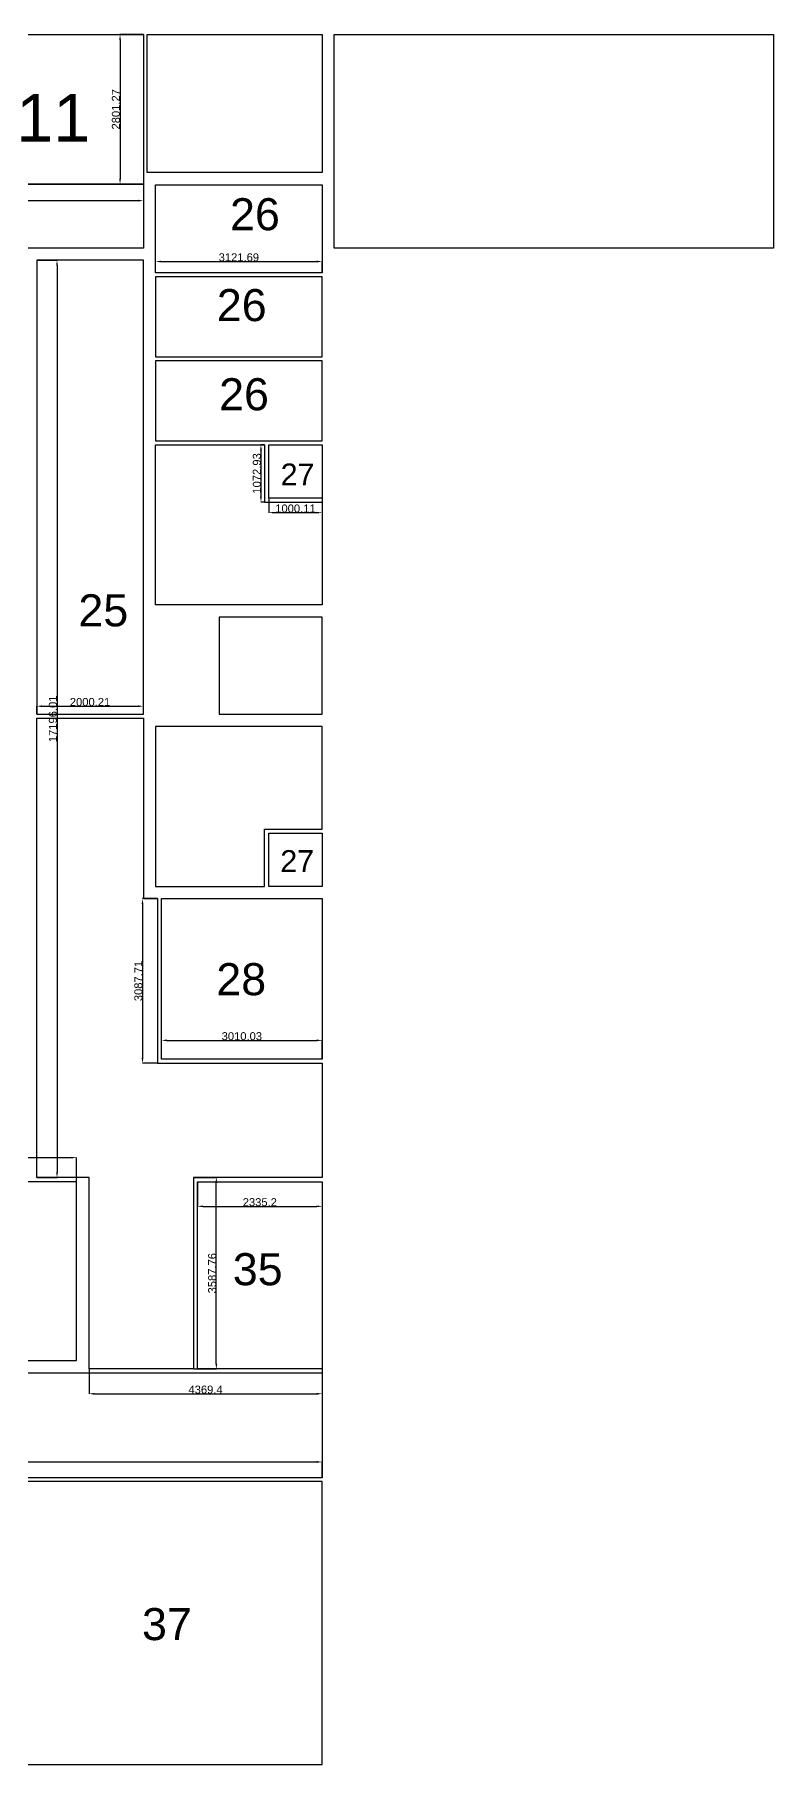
# Model space of a CAD drawing. Header units: millimetres. Extents: x 3935 to 205860, y 1962 to 72633.
# Drawn here: x 28947 to 42793, y 31653 to 64079 of the extents above; entities that cross this region are included whole.
import ezdxf

# ---------------------------------------------------------------- set-up
doc = ezdxf.new("R2010")
doc.units = ezdxf.units.MM
doc.layers.add('puf', color=5, linetype='Continuous', lineweight=30)
doc.styles.get("Standard").update_dxf_attribs({"font": 'arial.ttf'})
doc.dimstyles.new('ISO-25', dxfattribs={"dimtxt": 150, "dimasz": 100, "dimexe": 1.25, "dimexo": 0.625, "dimtad": 1, "dimdsep": 46, "dimtxsty": 'Standard', "dimcen": 2.5, "dimadec": 0, "dimazin": 0, "dimtfac": 1, "dimtmove": 0, "dimatfit": 3, "dimfxl": 1, "dimarcsym": 0})

# ---------------------------------------------------------------- blocks, each defined once
blk = doc.blocks.new('*D14')
at = {"layer": 'Defpoints', "color": 0, "transparency": 16777216}
for p in [(19436, 61278), (30986, 61278), (30986, 60967)]:
    blk.add_point(p, dxfattribs=at)
at = {"layer": 'puf', "color": 0, "lineweight": -2, "transparency": 16777216}
for p, q in [((19436, 61277), (19436, 60966)), ((19536, 60967), (30886, 60967)), ((30986, 61277), (30986, 60966))]:
    blk.add_line(p, q, dxfattribs=at)
at = {"layer": 'puf', "color": 0, "transparency": 16777216}
for points in [[(19536, 60984), (19536, 60950), (19436, 60967)], [(30886, 60984), (30886, 60950), (30986, 60967)]]:
    blk.add_solid(points, dxfattribs=at)
at = {"layer": 'puf', "color": 0, "transparency": 16777216, "insert": (25211, 61044), "char_height": 150, "attachment_point": 5}
blk.add_mtext('11549.78', dxfattribs=at)
blk = doc.blocks.new('*D20')
at = {"layer": 'Defpoints', "color": 0, "transparency": 16777216}
for p in [(30986, 64079), (30549, 61278), (30986, 61278)]:
    blk.add_point(p, dxfattribs=at)
at = {"layer": 'puf', "color": 0, "lineweight": -2, "transparency": 16777216}
for p, q in [((30986, 64079), (30547, 64079)), ((30549, 63979), (30549, 61378)), ((30986, 61278), (30547, 61278))]:
    blk.add_line(p, q, dxfattribs=at)
at = {"layer": 'puf', "color": 0, "transparency": 16777216}
for points in [[(30532, 63979), (30565, 63979), (30549, 64079)], [(30532, 61378), (30565, 61378), (30549, 61278)]]:
    blk.add_solid(points, dxfattribs=at)
at = {"layer": 'puf', "color": 0, "transparency": 16777216, "insert": (30471, 62679), "char_height": 150, "attachment_point": 5, "rotation": 90}
blk.add_mtext('2801.27', dxfattribs=at)
blk = doc.blocks.new('*D36')
at = {"layer": 'Defpoints', "color": 0, "transparency": 16777216}
for p in [(28986, 59851), (28986, 42655), (29367, 42655)]:
    blk.add_point(p, dxfattribs=at)
at = {"layer": 'puf', "color": 0, "lineweight": -2, "transparency": 16777216}
for p, q in [((28987, 59851), (29368, 59851)), ((29367, 59751), (29367, 42755)), ((28987, 42655), (29368, 42655))]:
    blk.add_line(p, q, dxfattribs=at)
at = {"layer": 'puf', "color": 0, "transparency": 16777216}
for points in [[(29350, 59751), (29384, 59751), (29367, 59851)], [(29350, 42755), (29384, 42755), (29367, 42655)]]:
    blk.add_solid(points, dxfattribs=at)
at = {"layer": 'puf', "color": 0, "transparency": 16777216, "insert": (29290, 51253), "char_height": 150, "attachment_point": 5, "rotation": 90}
blk.add_mtext('17196.01', dxfattribs=at)
blk = doc.blocks.new('*D37')
at = {"layer": 'Defpoints', "color": 0, "transparency": 16777216}
for p in [(28986, 51340), (30986, 51489), (30986, 51340)]:
    blk.add_point(p, dxfattribs=at)
at = {"layer": 'puf', "color": 0, "lineweight": -2, "transparency": 16777216}
for p, q in [((28986, 51341), (28986, 51491)), ((29086, 51489), (30886, 51489)), ((30986, 51341), (30986, 51491))]:
    blk.add_line(p, q, dxfattribs=at)
at = {"layer": 'puf', "color": 0, "transparency": 16777216}
for points in [[(29086, 51506), (29086, 51473), (28986, 51489)], [(30886, 51506), (30886, 51473), (30986, 51489)]]:
    blk.add_solid(points, dxfattribs=at)
at = {"layer": 'puf', "color": 0, "transparency": 16777216, "insert": (29986, 51567), "char_height": 150, "attachment_point": 5}
blk.add_mtext('2000.21', dxfattribs=at)
blk = doc.blocks.new('*D51')
at = {"layer": 'Defpoints', "color": 0, "transparency": 16777216}
for p in [(34336, 59825), (31214, 59613), (34336, 59613)]:
    blk.add_point(p, dxfattribs=at)
at = {"layer": 'puf', "color": 0, "lineweight": -2, "transparency": 16777216}
for p, q in [((31214, 59613), (31214, 59827)), ((31314, 59825), (34236, 59825)), ((34336, 59613), (34336, 59827))]:
    blk.add_line(p, q, dxfattribs=at)
at = {"layer": 'puf', "color": 0, "transparency": 16777216}
for points in [[(31314, 59842), (31314, 59809), (31214, 59825)], [(34236, 59842), (34236, 59809), (34336, 59825)]]:
    blk.add_solid(points, dxfattribs=at)
at = {"layer": 'puf', "color": 0, "transparency": 16777216, "insert": (32775, 59903), "char_height": 150, "attachment_point": 5}
blk.add_mtext('3121.69', dxfattribs=at)
blk = doc.blocks.new('*D52')
at = {"layer": 'Defpoints', "color": 0, "transparency": 16777216}
for p in [(33258, 56389), (33189, 55316), (33258, 55316)]:
    blk.add_point(p, dxfattribs=at)
at = {"layer": 'puf', "color": 0, "lineweight": -2, "transparency": 16777216}
for p, q in [((33258, 56389), (33188, 56389)), ((33189, 56289), (33189, 55416)), ((33258, 55316), (33188, 55316))]:
    blk.add_line(p, q, dxfattribs=at)
at = {"layer": 'puf', "color": 0, "transparency": 16777216}
for points in [[(33172, 56289), (33206, 56289), (33189, 56389)], [(33172, 55416), (33206, 55416), (33189, 55316)]]:
    blk.add_solid(points, dxfattribs=at)
at = {"layer": 'puf', "color": 0, "transparency": 16777216, "insert": (33112, 55853), "char_height": 150, "attachment_point": 5, "rotation": 90}
blk.add_mtext('1072.93', dxfattribs=at)
blk = doc.blocks.new('*D53')
at = {"layer": 'Defpoints', "color": 0, "transparency": 16777216}
for p in [(33336, 55389), (34336, 55389), (34336, 55118)]:
    blk.add_point(p, dxfattribs=at)
at = {"layer": 'puf', "color": 0, "lineweight": -2, "transparency": 16777216}
for p, q in [((33336, 55388), (33336, 55116)), ((34336, 55388), (34336, 55116)), ((33436, 55118), (34236, 55118))]:
    blk.add_line(p, q, dxfattribs=at)
at = {"layer": 'puf', "color": 0, "transparency": 16777216}
for points in [[(33436, 55134), (33436, 55101), (33336, 55118)], [(34236, 55134), (34236, 55101), (34336, 55118)]]:
    blk.add_solid(points, dxfattribs=at)
at = {"layer": 'puf', "color": 0, "transparency": 16777216, "insert": (33836, 55195), "char_height": 150, "attachment_point": 5}
blk.add_mtext('1000.11', dxfattribs=at)
blk = doc.blocks.new('*D55')
at = {"layer": 'Defpoints', "color": 0, "transparency": 16777216}
for p in [(31248, 47883), (30969, 44796), (31248, 44796)]:
    blk.add_point(p, dxfattribs=at)
at = {"layer": 'puf', "color": 0, "lineweight": -2, "transparency": 16777216}
for p, q in [((31248, 47883), (30968, 47883)), ((30969, 47783), (30969, 44896)), ((31248, 44796), (30968, 44796))]:
    blk.add_line(p, q, dxfattribs=at)
at = {"layer": 'puf', "color": 0, "transparency": 16777216}
for points in [[(30953, 47783), (30986, 47783), (30969, 47883)], [(30953, 44896), (30986, 44896), (30969, 44796)]]:
    blk.add_solid(points, dxfattribs=at)
at = {"layer": 'puf', "color": 0, "transparency": 16777216, "insert": (30892, 46339), "char_height": 150, "attachment_point": 5, "rotation": 90}
blk.add_mtext('3087.71', dxfattribs=at)
blk = doc.blocks.new('*D56')
at = {"layer": 'Defpoints', "color": 0, "transparency": 16777216}
for p in [(34336, 45226), (31326, 44873), (34336, 44873)]:
    blk.add_point(p, dxfattribs=at)
at = {"layer": 'puf', "color": 0, "lineweight": -2, "transparency": 16777216}
for p, q in [((31326, 44874), (31326, 45227)), ((31426, 45226), (34236, 45226)), ((34336, 44874), (34336, 45227))]:
    blk.add_line(p, q, dxfattribs=at)
at = {"layer": 'puf', "color": 0, "transparency": 16777216}
for points in [[(31426, 45243), (31426, 45209), (31326, 45226)], [(34236, 45243), (34236, 45209), (34336, 45226)]]:
    blk.add_solid(points, dxfattribs=at)
at = {"layer": 'puf', "color": 0, "transparency": 16777216, "insert": (32831, 45303), "char_height": 150, "attachment_point": 5}
blk.add_mtext('3010.03', dxfattribs=at)
blk = doc.blocks.new('*D60')
at = {"layer": 'Defpoints', "color": 0, "transparency": 16777216}
for p in [(29734, 43027), (14868, 42577), (29734, 42577)]:
    blk.add_point(p, dxfattribs=at)
at = {"layer": 'puf', "color": 0, "lineweight": -2, "transparency": 16777216}
for p, q in [((14868, 42578), (14868, 43029)), ((14968, 43027), (29634, 43027)), ((29734, 42578), (29734, 43029))]:
    blk.add_line(p, q, dxfattribs=at)
at = {"layer": 'puf', "color": 0, "transparency": 16777216}
for points in [[(14968, 43044), (14968, 43011), (14868, 43027)], [(29634, 43044), (29634, 43011), (29734, 43027)]]:
    blk.add_solid(points, dxfattribs=at)
at = {"layer": 'puf', "color": 0, "transparency": 16777216, "insert": (22301, 43105), "char_height": 150, "attachment_point": 5}
blk.add_mtext('14865.67', dxfattribs=at)
blk = doc.blocks.new('*D69')
at = {"layer": 'Defpoints', "color": 0, "transparency": 16777216}
for p in [(29967, 39067), (34336, 39067), (34336, 38601)]:
    blk.add_point(p, dxfattribs=at)
at = {"layer": 'puf', "color": 0, "lineweight": -2, "transparency": 16777216}
for p, q in [((29967, 39066), (29967, 38600)), ((34336, 39066), (34336, 38600)), ((30067, 38601), (34236, 38601))]:
    blk.add_line(p, q, dxfattribs=at)
at = {"layer": 'puf', "color": 0, "transparency": 16777216}
for points in [[(30067, 38618), (30067, 38584), (29967, 38601)], [(34236, 38618), (34236, 38584), (34336, 38601)]]:
    blk.add_solid(points, dxfattribs=at)
at = {"layer": 'puf', "color": 0, "transparency": 16777216, "insert": (32151, 38678), "char_height": 150, "attachment_point": 5}
blk.add_mtext('4369.4', dxfattribs=at)
blk = doc.blocks.new('*D70')
at = {"layer": 'Defpoints', "color": 0, "transparency": 16777216}
for p in [(31928, 42655), (32353, 42655), (31928, 39067)]:
    blk.add_point(p, dxfattribs=at)
at = {"layer": 'puf', "color": 0, "lineweight": -2, "transparency": 16777216}
for p, q in [((31929, 42655), (32354, 42655)), ((32353, 39167), (32353, 42555)), ((31929, 39067), (32354, 39067))]:
    blk.add_line(p, q, dxfattribs=at)
at = {"layer": 'puf', "color": 0, "transparency": 16777216}
for points in [[(32336, 42555), (32370, 42555), (32353, 42655)], [(32336, 39167), (32370, 39167), (32353, 39067)]]:
    blk.add_solid(points, dxfattribs=at)
at = {"layer": 'puf', "color": 0, "transparency": 16777216, "insert": (32276, 40861), "char_height": 150, "attachment_point": 5, "rotation": 90}
blk.add_mtext('3587.76', dxfattribs=at)
blk = doc.blocks.new('*D71')
at = {"layer": 'Defpoints', "color": 0, "transparency": 16777216}
for p in [(32001, 42577), (34336, 42577), (34336, 42114)]:
    blk.add_point(p, dxfattribs=at)
at = {"layer": 'puf', "color": 0, "lineweight": -2, "transparency": 16777216}
for p, q in [((32001, 42576), (32001, 42113)), ((34336, 42576), (34336, 42113)), ((32101, 42114), (34236, 42114))]:
    blk.add_line(p, q, dxfattribs=at)
at = {"layer": 'puf', "color": 0, "transparency": 16777216}
for points in [[(32101, 42131), (32101, 42098), (32001, 42114)], [(34236, 42131), (34236, 42098), (34336, 42114)]]:
    blk.add_solid(points, dxfattribs=at)
at = {"layer": 'puf', "color": 0, "transparency": 16777216, "insert": (33168, 42191), "char_height": 150, "attachment_point": 5}
blk.add_mtext('2335.2', dxfattribs=at)
blk = doc.blocks.new('*D72')
at = {"layer": 'Defpoints', "color": 0, "transparency": 16777216}
for p in [(34336, 37323), (14868, 37028), (34336, 37028)]:
    blk.add_point(p, dxfattribs=at)
at = {"layer": 'puf', "color": 0, "lineweight": -2, "transparency": 16777216}
for p, q in [((14868, 37028), (14868, 37324)), ((14968, 37323), (34236, 37323)), ((34336, 37028), (34336, 37324))]:
    blk.add_line(p, q, dxfattribs=at)
at = {"layer": 'puf', "color": 0, "transparency": 16777216}
for points in [[(14968, 37340), (14968, 37306), (14868, 37323)], [(34236, 37340), (34236, 37306), (34336, 37323)]]:
    blk.add_solid(points, dxfattribs=at)
at = {"layer": 'puf', "color": 0, "transparency": 16777216, "insert": (24602, 37400), "char_height": 150, "attachment_point": 5}
blk.add_mtext('19468.1', dxfattribs=at)

msp = doc.modelspace()

# ---------------------------------------------------------------- linework, layer by layer
for points in [[(26883.778, 64079.19), (30986.159, 64079.19), (30986.159, 61277.92), (26883.778, 61277.92)], [(31058.982, 64079.19), (34336.032, 64079.19), (34336.032, 61496.39), (31058.982, 61496.39)], [(34564.212, 64079.19), (42793.247, 64079.19), (42793.247, 60078.762), (34564.212, 60078.762)], [(30986.159, 60078.762), (19436.379, 60078.762), (19436.379, 61277.92), (30986.159, 61277.92)], [(31214.338, 61263.355), (34336.032, 61263.355), (34336.032, 59612.693), (31214.338, 59612.693)], [(30986.159, 59850.582), (28985.945, 59850.582), (28985.945, 51339.963), (30986.159, 51339.963)], [(31214.338, 58039.709), (34336.032, 58039.709), (34336.032, 59539.869), (31214.338, 59539.869)], [(34336.032, 57966.886), (31214.338, 57966.886), (31214.338, 56466.725), (34336.032, 56466.725)], [(33335.925, 56389.047), (34336.032, 56389.047), (34336.032, 55388.94), (33335.925, 55388.94)], [(32408.641, 51339.963), (34336.032, 51339.963), (34336.032, 53160.546), (32408.641, 53160.546)], [(34336.032, 48111.462), (33335.925, 48111.462), (33335.925, 49111.569), (34336.032, 49111.569)], [(31326.001, 47883.282), (34336.032, 47883.282), (34336.032, 44873.251), (31326.001, 44873.251)], [(26733.276, 39222.161), (29733.598, 39222.161), (29733.598, 42576.889), (26733.276, 42576.889)], [(32000.83, 42576.889), (34336.032, 42576.889), (34336.032, 39066.805), (32000.83, 39066.805)], [(14867.929, 38993.982), (34336.032, 38993.982), (34336.032, 37027.752), (14867.929, 37027.752)], [(34336.032, 36954.928), (27883.885, 36954.928), (27883.885, 31653.39), (34336.032, 31653.39)]]:
    msp.add_lwpolyline(points, close=True)
for points in [[(31214.338, 56389.047), (33258.247, 56389.047), (33258.247, 55316.117), (34336.032, 55316.117), (34336.032, 53388.726), (31214.338, 53388.726), (31214.338, 56389.047)], [(28985.945, 51267.14), (30986.159, 51267.14), (30986.159, 47883.282), (31248.323, 47883.282), (31248.323, 44795.573), (34336.032, 44795.573), (34336.032, 42654.567), (31928.007, 42654.567), (31928.007, 39066.805), (29966.632, 39066.805), (29966.632, 42654.567), (28985.945, 42654.567), (28985.945, 51267.14)], [(31214.338, 48111.462), (33258.247, 48111.462), (33258.247, 49184.392), (34336.032, 49184.392), (34336.032, 51111.783), (31214.338, 51111.783), (31214.338, 48111.462)]]:
    msp.add_lwpolyline(points)

# ---------------------------------------------------------------- texts
at = {"layer": 'puf'}
for s, height, p in [('11', 892.6468, (28601.085, 62072.412)), ('26', 600.8776, (32610.124, 60411.382)), ('26', 600.8776, (32362.086, 58707.962)), ('26', 600.8776, (32405.223, 57036.885)), ('27', 408.1627, (33558.833, 55630.821)), ('25', 600.8776, (29768.075, 52986.689)), ('27', 408.1627, (33551.766, 48383.227)), ('28', 600.8776, (32352.789, 46072.533)), ('35', 600.8776, (32661.864, 40635.644)), ('37', 600.8776, (30960.274, 33982.966))]:
    msp.add_text(s, height=height, dxfattribs=at).set_placement(p)

# ---------------------------------------------------------------- dimensions: what is measured, and where the dimension line sits
for base, p1, p2, picture, middle in [((30548.652, 61277.92), (30986.159, 64079.19), (30986.159, 61277.92), '*D20', (30471.441, 62678.555)), ((29367.0183, 42654.5675), (28985.9447, 59850.5823), (28985.9447, 42654.5675), '*D36', (29289.8074, 51252.5749)), ((33188.858, 55316.117), (33258.247, 56389.047), (33258.247, 55316.117), '*D52', (33111.596, 55852.582)), ((30969.17, 44795.573), (31248.323, 47883.282), (31248.323, 44795.573), '*D55', (30891.908, 46339.428)), ((32353.053, 42654.567), (31928.007, 39066.805), (31928.007, 42654.567), '*D70', (32275.791, 40860.686))]:
    dim = msp.add_linear_dim(base=base, p1=p1, p2=p2, angle=90, dimstyle='ISO-25', dxfattribs=at)
    dim.commit()
    dim.dimension.update_dxf_attribs({"geometry": picture, "text_midpoint": middle})
for base, p1, p2, picture, middle in [((30986.159, 60966.921), (19436.379, 61277.92), (30986.159, 61277.92), '*D14', (25211.269, 61044.132)), ((34336.032, 59825.383), (31214.338, 59612.693), (34336.032, 59612.693), '*D51', (32775.185, 59902.645)), ((34336.032, 55117.614), (33335.925, 55388.94), (34336.032, 55388.94), '*D53', (33835.978, 55194.825)), ((30986.159, 51489.455), (28985.945, 51339.963), (30986.159, 51339.963), '*D37', (29986.052, 51566.666)), ((34336.032, 45225.92), (31326.001, 44873.251), (34336.032, 44873.251), '*D56', (32831.016, 45303.182)), ((29733.598, 43027.296), (14867.929, 42576.889), (29733.598, 42576.889), '*D60', (22300.763, 43104.507)), ((34336.032, 42114.227), (32000.83, 42576.889), (34336.032, 42576.889), '*D71', (33168.431, 42191.489)), ((34336.032, 38601.135), (29966.632, 39066.805), (34336.032, 39066.805), '*D69', (32151.332, 38678.397)), ((34336.032, 37323.017), (14867.929, 37027.752), (34336.032, 37027.752), '*D72', (24601.98, 37400.228))]:
    dim = msp.add_linear_dim(base=base, p1=p1, p2=p2, dimstyle='ISO-25', dxfattribs=at)
    dim.commit()
    dim.dimension.update_dxf_attribs({"geometry": picture, "text_midpoint": middle})

doc.saveas('drawing.dxf')
